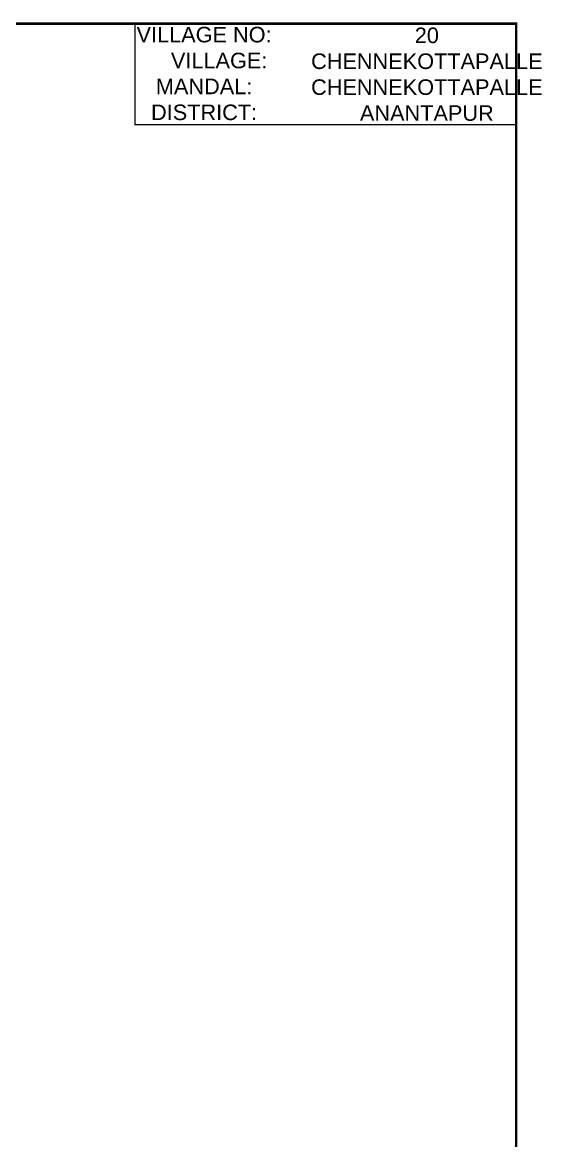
# Model space of a CAD drawing. Header units: feet. Extents: x 778084 to 787325, y 1573137 to 1585556.
# Drawn here: x 785241 to 787325, y 1580390 to 1584876 of the extents above; entities that cross this region are included whole.
import ezdxf

# ---------------------------------------------------------------- set-up
doc = ezdxf.new("R2010")
doc.units = ezdxf.units.FT
doc.header["$LTSCALE"] = 15
doc.header["$MEASUREMENT"] = 0
doc.layers.add('PLOT NO', color=7, linetype='Continuous')
doc.layers.add('VILLAGE STONES', color=240, linetype='Continuous')
doc.styles.get("Standard").update_dxf_attribs({"font": 'arial.ttf'})

msp = doc.modelspace()

# ---------------------------------------------------------------- linework, layer by layer
at = {"layer": 'PLOT NO', "color": 5, "const_width": 5}
msp.add_lwpolyline([(787222.8, 1584870.7), (785693.1, 1584870.7), (785693.1, 1584465.8), (787222.8, 1584465.8)], close=True, dxfattribs=at)
at = {"layer": 'VILLAGE STONES', "color": 5, "const_width": 10}
msp.add_lwpolyline([(778089.2, 1584871), (787222.8, 1584871), (787222.8, 1573141.8), (778089.2, 1573141.8)], close=True, dxfattribs=at)

# ---------------------------------------------------------------- texts
at = {"layer": 'PLOT NO', "char_height": 62.335, "attachment_point": 2}
for s, insert, width in [('VILLAGE NO:\\P     VILLAGE:\\PMANDAL:\\PDISTRICT:', (785970.1, 1584858.1), 555.321), ('20\\PCHENNEKOTTAPALLE {\\fArial|b1|i0|c0|p34;\\P}CHENNEKOTTAPALLE {\\fArial|b1|i0|c0|p34; \\P}ANANTAPUR  ', (786864, 1584855.2), 1191.736)]:
    msp.add_mtext(s, dxfattribs=dict(at, insert=insert, width=width))

doc.saveas('drawing.dxf')
